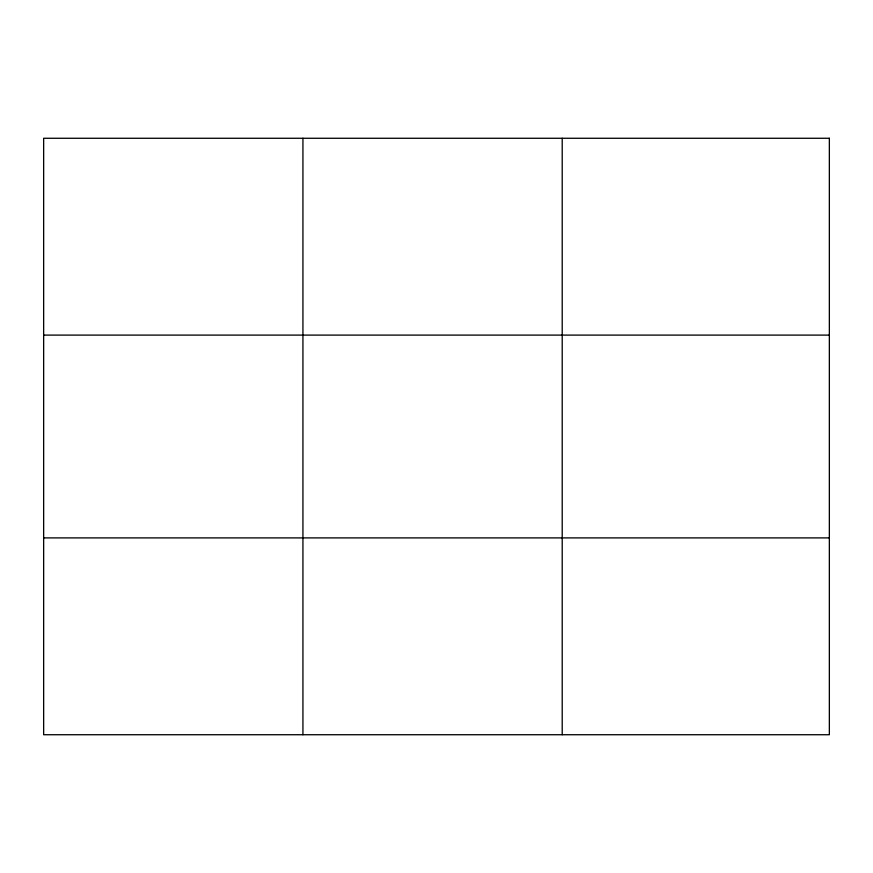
<?xml version="1.0" encoding="UTF-8"?>
<svg xmlns="http://www.w3.org/2000/svg" width="873" height="873" viewBox="0 0 873 873"><rect width="100%" height="100%" fill="white"/><g stroke="black" fill="none" stroke-linecap="round" stroke-linejoin="round"><path stroke-width="1.31" d="M302.931 138.272L302.931 734.728M562.212 138.272L562.212 734.728M43.65 335.101L829.35 335.101M43.65 537.899L829.35 537.899M829.35 138.272L829.35 734.728L43.65 734.728L43.65 138.272L829.35 138.272"/></g></svg>
